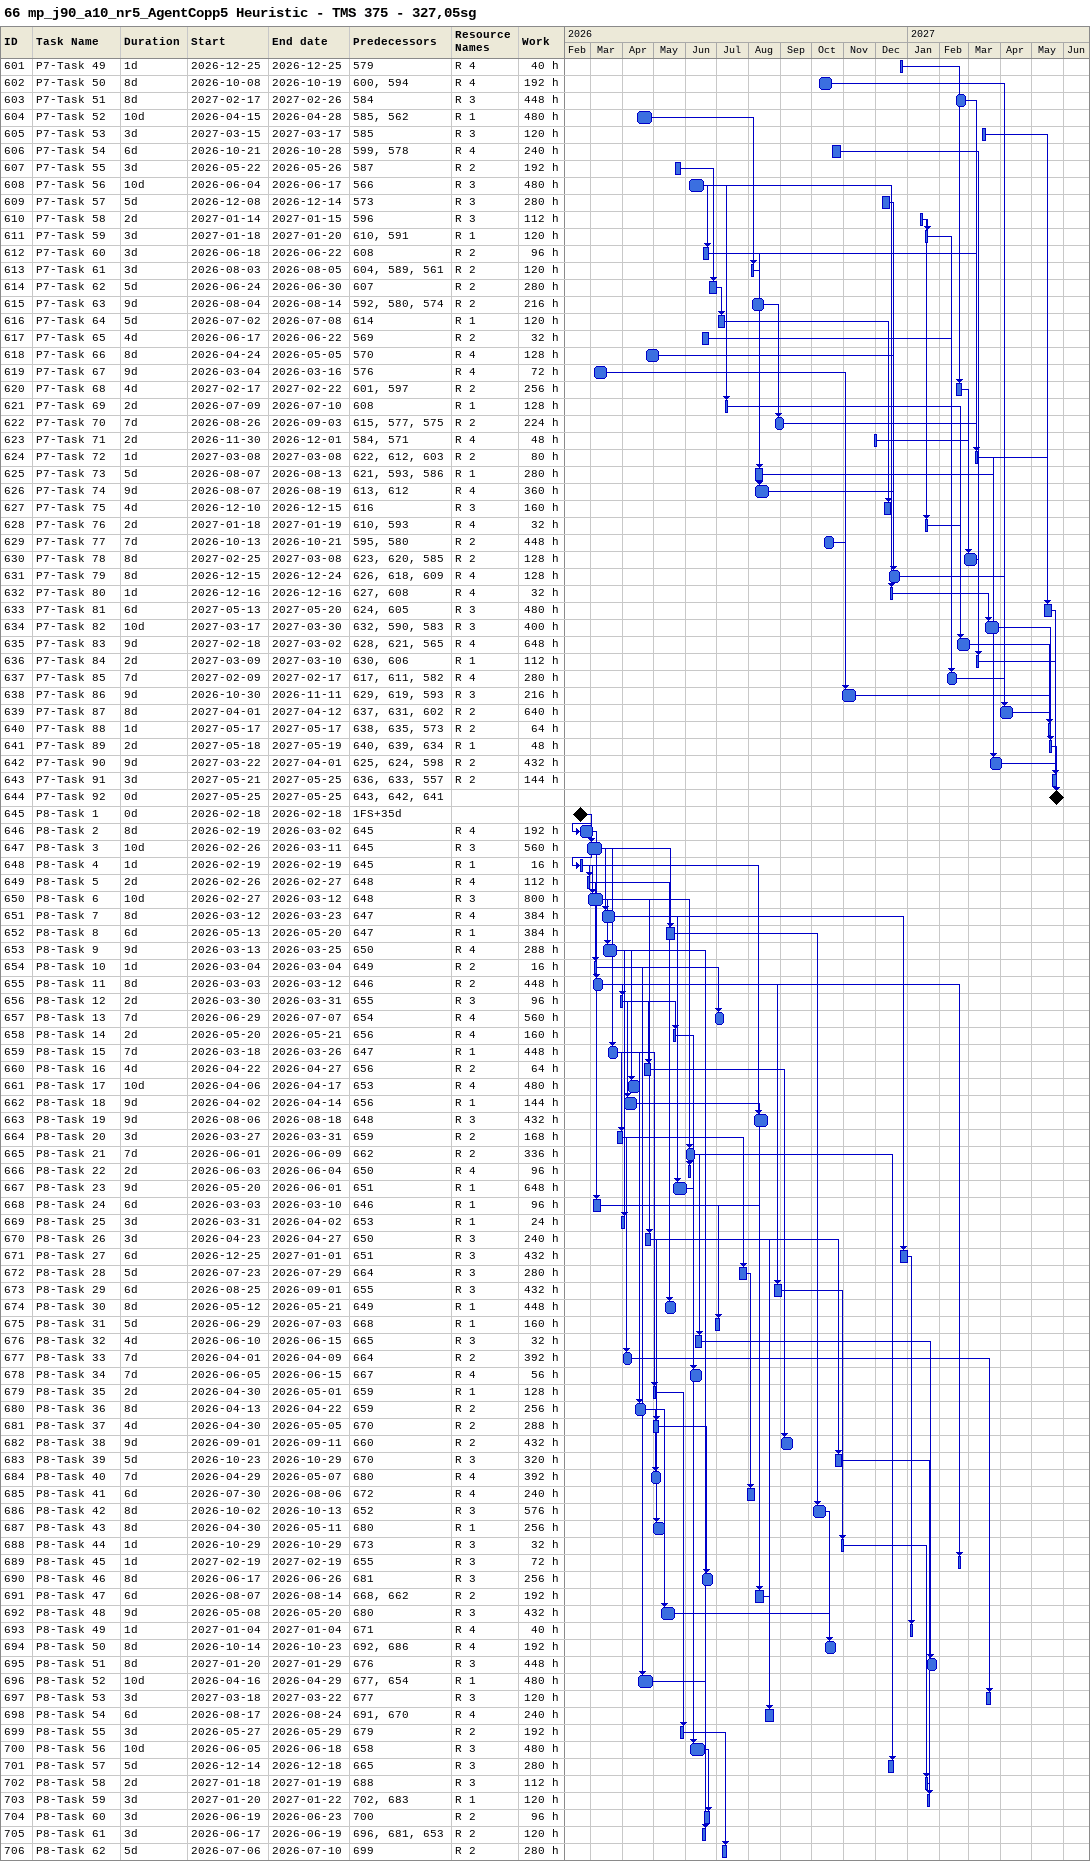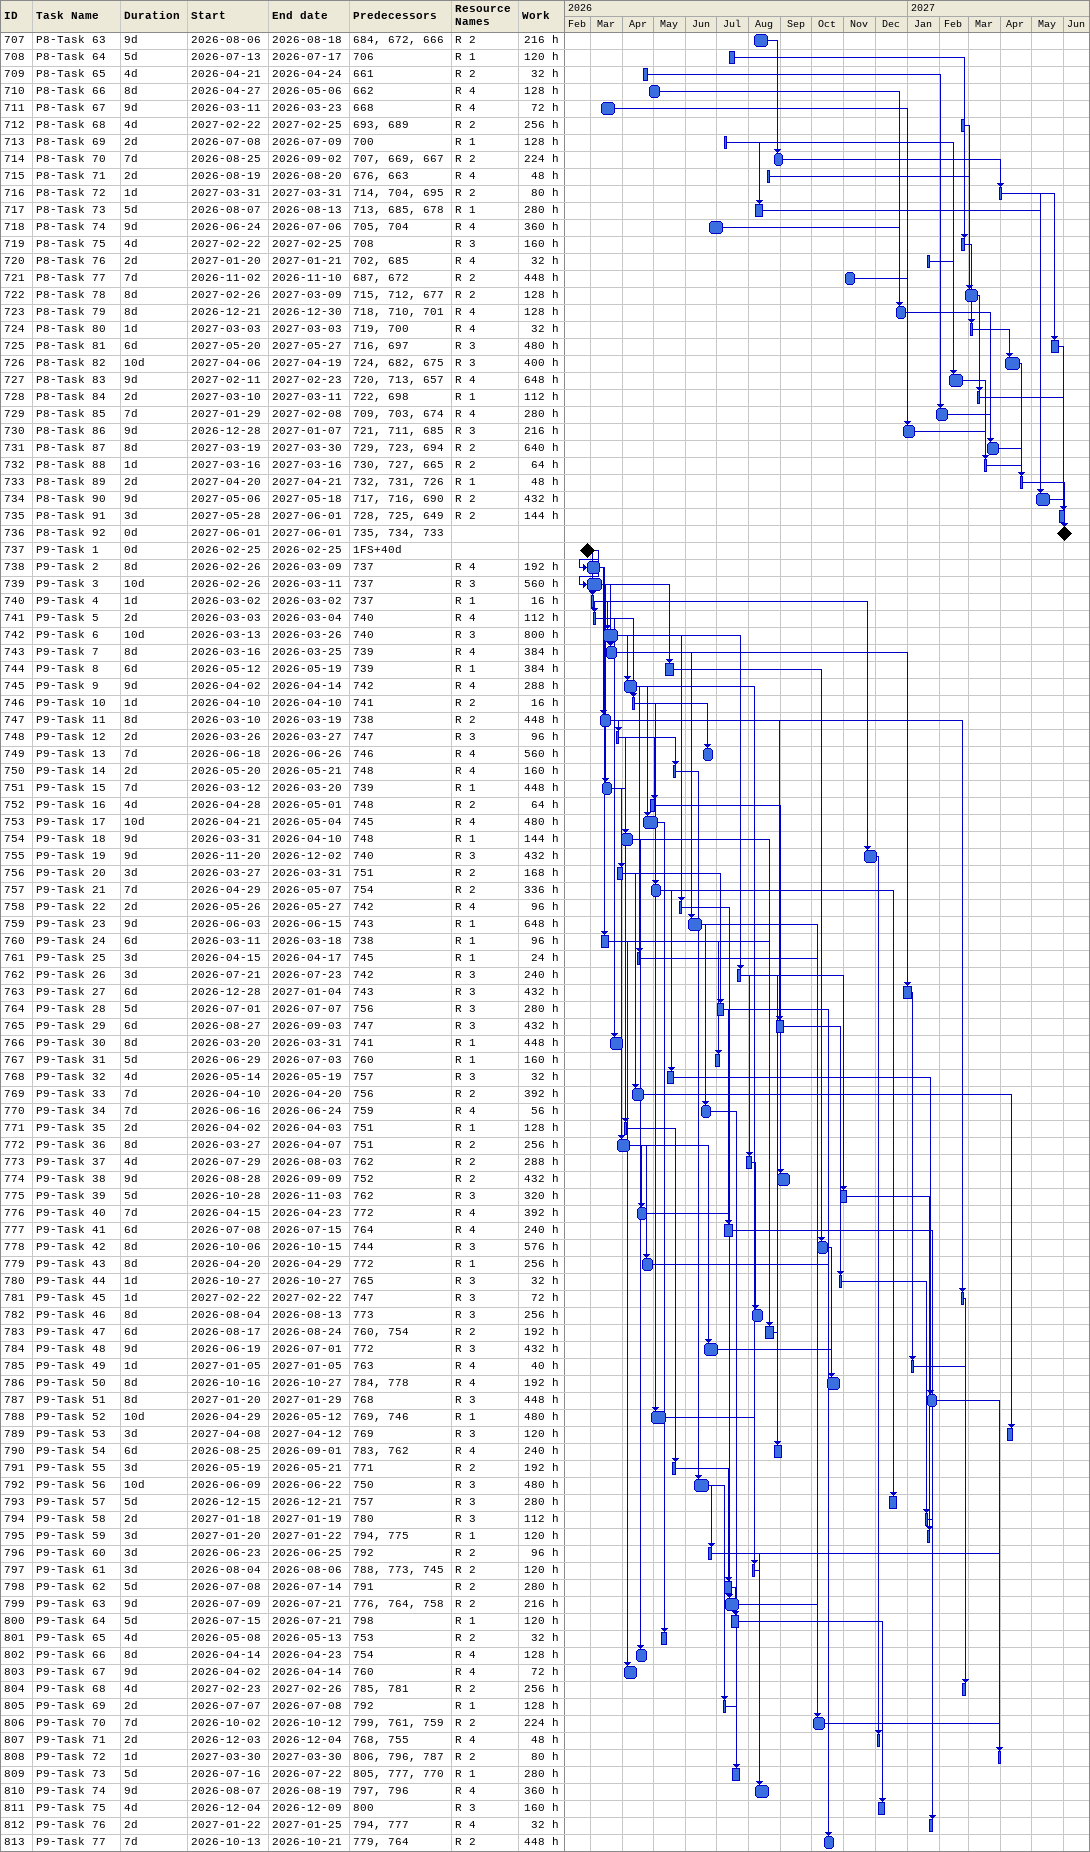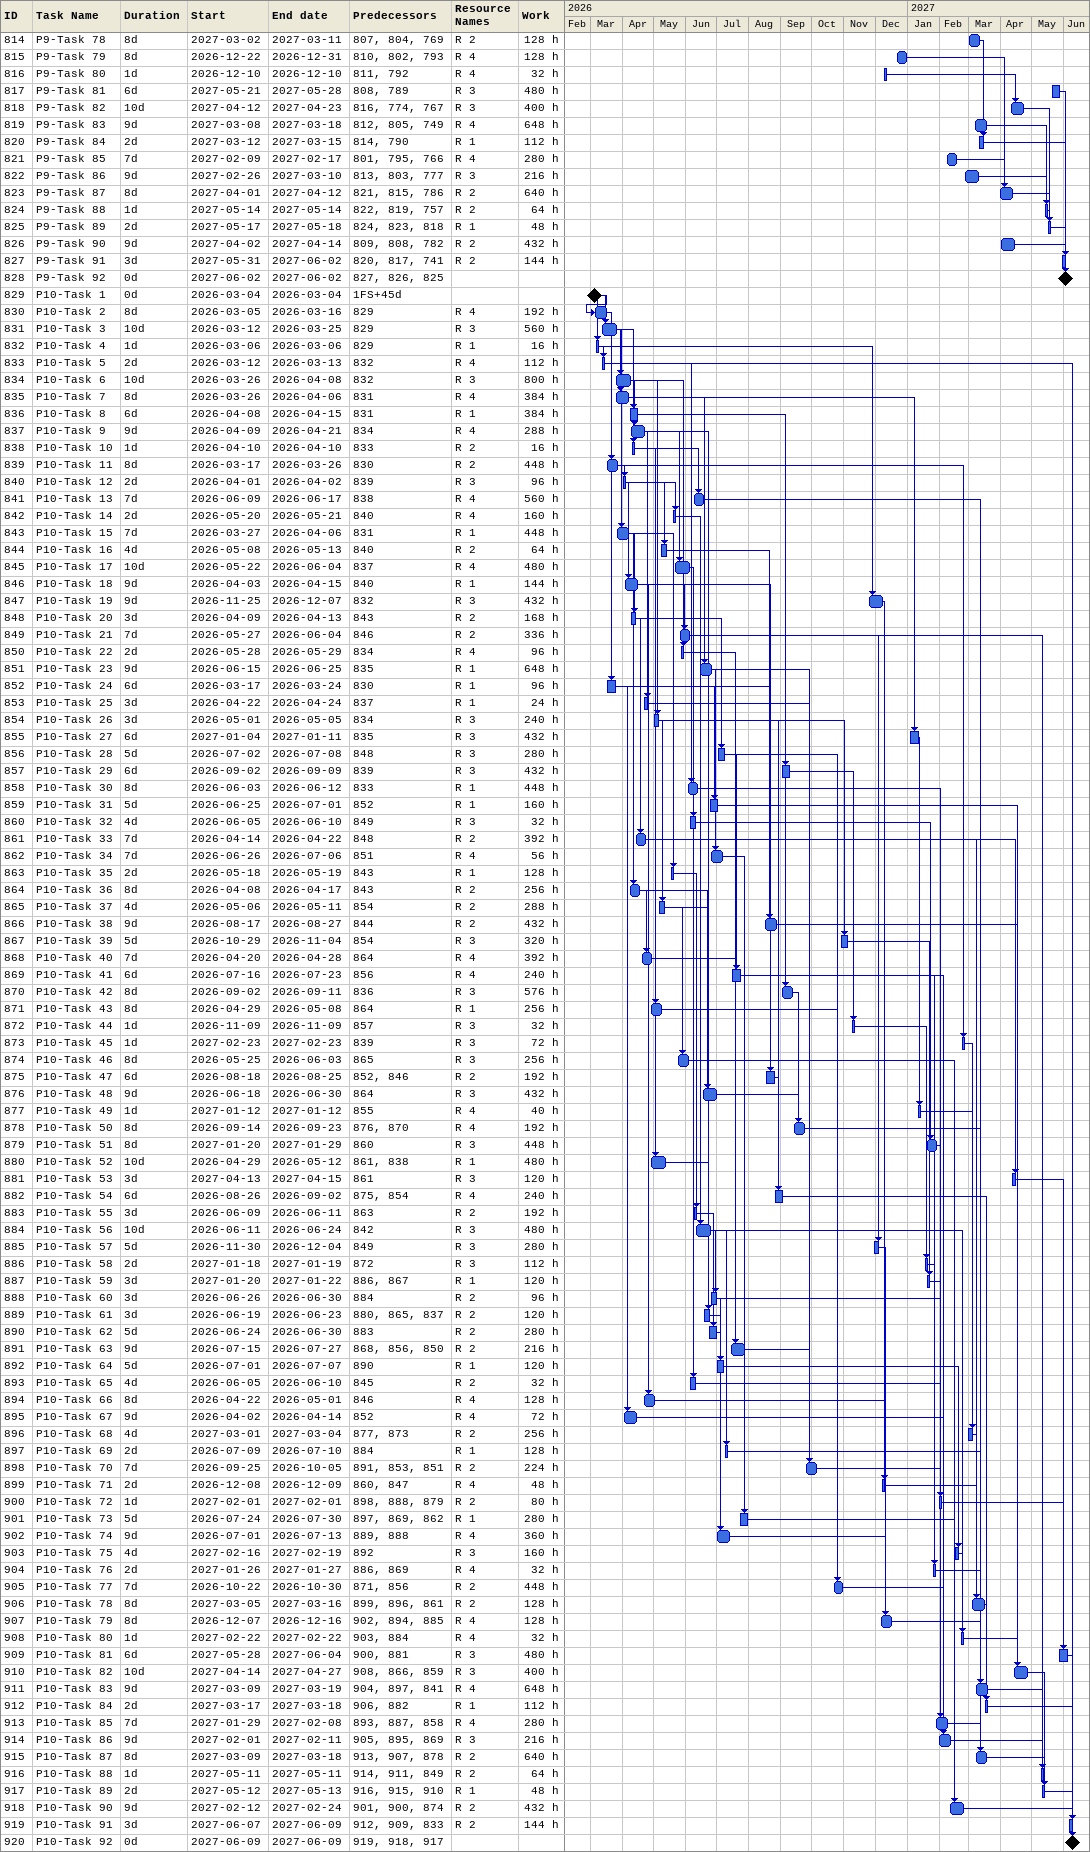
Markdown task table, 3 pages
66 mp_j90_a10_nr5_AgentCopp5 Heuristic - TMS 375 - 327,05sg

| ID | Task | Duration | Start | Finish | Predecessors | Resources | Work (h) |
|---|---|---|---|---|---|---|---|
| 601 | P7-Task 49 | 1d | 2026-12-25 | 2026-12-25 | 579 | R 4 | 40 |
| 602 | P7-Task 50 | 8d | 2026-10-08 | 2026-10-19 | 600, 594 | R 4 | 192 |
| 603 | P7-Task 51 | 8d | 2027-02-17 | 2027-02-26 | 584 | R 3 | 448 |
| 604 | P7-Task 52 | 10d | 2026-04-15 | 2026-04-28 | 585, 562 | R 1 | 480 |
| 605 | P7-Task 53 | 3d | 2027-03-15 | 2027-03-17 | 585 | R 3 | 120 |
| 606 | P7-Task 54 | 6d | 2026-10-21 | 2026-10-28 | 599, 578 | R 4 | 240 |
| 607 | P7-Task 55 | 3d | 2026-05-22 | 2026-05-26 | 587 | R 2 | 192 |
| 608 | P7-Task 56 | 10d | 2026-06-04 | 2026-06-17 | 566 | R 3 | 480 |
| 609 | P7-Task 57 | 5d | 2026-12-08 | 2026-12-14 | 573 | R 3 | 280 |
| 610 | P7-Task 58 | 2d | 2027-01-14 | 2027-01-15 | 596 | R 3 | 112 |
| 611 | P7-Task 59 | 3d | 2027-01-18 | 2027-01-20 | 610, 591 | R 1 | 120 |
| 612 | P7-Task 60 | 3d | 2026-06-18 | 2026-06-22 | 608 | R 2 | 96 |
| 613 | P7-Task 61 | 3d | 2026-08-03 | 2026-08-05 | 604, 589, 561 | R 2 | 120 |
| 614 | P7-Task 62 | 5d | 2026-06-24 | 2026-06-30 | 607 | R 2 | 280 |
| 615 | P7-Task 63 | 9d | 2026-08-04 | 2026-08-14 | 592, 580, 574 | R 2 | 216 |
| 616 | P7-Task 64 | 5d | 2026-07-02 | 2026-07-08 | 614 | R 1 | 120 |
| 617 | P7-Task 65 | 4d | 2026-06-17 | 2026-06-22 | 569 | R 2 | 32 |
| 618 | P7-Task 66 | 8d | 2026-04-24 | 2026-05-05 | 570 | R 4 | 128 |
| 619 | P7-Task 67 | 9d | 2026-03-04 | 2026-03-16 | 576 | R 4 | 72 |
| 620 | P7-Task 68 | 4d | 2027-02-17 | 2027-02-22 | 601, 597 | R 2 | 256 |
| 621 | P7-Task 69 | 2d | 2026-07-09 | 2026-07-10 | 608 | R 1 | 128 |
| 622 | P7-Task 70 | 7d | 2026-08-26 | 2026-09-03 | 615, 577, 575 | R 2 | 224 |
| 623 | P7-Task 71 | 2d | 2026-11-30 | 2026-12-01 | 584, 571 | R 4 | 48 |
| 624 | P7-Task 72 | 1d | 2027-03-08 | 2027-03-08 | 622, 612, 603 | R 2 | 80 |
| 625 | P7-Task 73 | 5d | 2026-08-07 | 2026-08-13 | 621, 593, 586 | R 1 | 280 |
| 626 | P7-Task 74 | 9d | 2026-08-07 | 2026-08-19 | 613, 612 | R 4 | 360 |
| 627 | P7-Task 75 | 4d | 2026-12-10 | 2026-12-15 | 616 | R 3 | 160 |
| 628 | P7-Task 76 | 2d | 2027-01-18 | 2027-01-19 | 610, 593 | R 4 | 32 |
| 629 | P7-Task 77 | 7d | 2026-10-13 | 2026-10-21 | 595, 580 | R 2 | 448 |
| 630 | P7-Task 78 | 8d | 2027-02-25 | 2027-03-08 | 623, 620, 585 | R 2 | 128 |
| 631 | P7-Task 79 | 8d | 2026-12-15 | 2026-12-24 | 626, 618, 609 | R 4 | 128 |
| 632 | P7-Task 80 | 1d | 2026-12-16 | 2026-12-16 | 627, 608 | R 4 | 32 |
| 633 | P7-Task 81 | 6d | 2027-05-13 | 2027-05-20 | 624, 605 | R 3 | 480 |
| 634 | P7-Task 82 | 10d | 2027-03-17 | 2027-03-30 | 632, 590, 583 | R 3 | 400 |
| 635 | P7-Task 83 | 9d | 2027-02-18 | 2027-03-02 | 628, 621, 565 | R 4 | 648 |
| 636 | P7-Task 84 | 2d | 2027-03-09 | 2027-03-10 | 630, 606 | R 1 | 112 |
| 637 | P7-Task 85 | 7d | 2027-02-09 | 2027-02-17 | 617, 611, 582 | R 4 | 280 |
| 638 | P7-Task 86 | 9d | 2026-10-30 | 2026-11-11 | 629, 619, 593 | R 3 | 216 |
| 639 | P7-Task 87 | 8d | 2027-04-01 | 2027-04-12 | 637, 631, 602 | R 2 | 640 |
| 640 | P7-Task 88 | 1d | 2027-05-17 | 2027-05-17 | 638, 635, 573 | R 2 | 64 |
| 641 | P7-Task 89 | 2d | 2027-05-18 | 2027-05-19 | 640, 639, 634 | R 1 | 48 |
| 642 | P7-Task 90 | 9d | 2027-03-22 | 2027-04-01 | 625, 624, 598 | R 2 | 432 |
| 643 | P7-Task 91 | 3d | 2027-05-21 | 2027-05-25 | 636, 633, 557 | R 2 | 144 |
| 644 | P7-Task 92 | 0d | 2027-05-25 | 2027-05-25 | 643, 642, 641 |  |  |
| 645 | P8-Task 1 | 0d | 2026-02-18 | 2026-02-18 | 1FS+35d |  |  |
| 646 | P8-Task 2 | 8d | 2026-02-19 | 2026-03-02 | 645 | R 4 | 192 |
| 647 | P8-Task 3 | 10d | 2026-02-26 | 2026-03-11 | 645 | R 3 | 560 |
| 648 | P8-Task 4 | 1d | 2026-02-19 | 2026-02-19 | 645 | R 1 | 16 |
| 649 | P8-Task 5 | 2d | 2026-02-26 | 2026-02-27 | 648 | R 4 | 112 |
| 650 | P8-Task 6 | 10d | 2026-02-27 | 2026-03-12 | 648 | R 3 | 800 |
| 651 | P8-Task 7 | 8d | 2026-03-12 | 2026-03-23 | 647 | R 4 | 384 |
| 652 | P8-Task 8 | 6d | 2026-05-13 | 2026-05-20 | 647 | R 1 | 384 |
| 653 | P8-Task 9 | 9d | 2026-03-13 | 2026-03-25 | 650 | R 4 | 288 |
| 654 | P8-Task 10 | 1d | 2026-03-04 | 2026-03-04 | 649 | R 2 | 16 |
| 655 | P8-Task 11 | 8d | 2026-03-03 | 2026-03-12 | 646 | R 2 | 448 |
| 656 | P8-Task 12 | 2d | 2026-03-30 | 2026-03-31 | 655 | R 3 | 96 |
| 657 | P8-Task 13 | 7d | 2026-06-29 | 2026-07-07 | 654 | R 4 | 560 |
| 658 | P8-Task 14 | 2d | 2026-05-20 | 2026-05-21 | 656 | R 4 | 160 |
| 659 | P8-Task 15 | 7d | 2026-03-18 | 2026-03-26 | 647 | R 1 | 448 |
| 660 | P8-Task 16 | 4d | 2026-04-22 | 2026-04-27 | 656 | R 2 | 64 |
| 661 | P8-Task 17 | 10d | 2026-04-06 | 2026-04-17 | 653 | R 4 | 480 |
| 662 | P8-Task 18 | 9d | 2026-04-02 | 2026-04-14 | 656 | R 1 | 144 |
| 663 | P8-Task 19 | 9d | 2026-08-06 | 2026-08-18 | 648 | R 3 | 432 |
| 664 | P8-Task 20 | 3d | 2026-03-27 | 2026-03-31 | 659 | R 2 | 168 |
| 665 | P8-Task 21 | 7d | 2026-06-01 | 2026-06-09 | 662 | R 2 | 336 |
| 666 | P8-Task 22 | 2d | 2026-06-03 | 2026-06-04 | 650 | R 4 | 96 |
| 667 | P8-Task 23 | 9d | 2026-05-20 | 2026-06-01 | 651 | R 1 | 648 |
| 668 | P8-Task 24 | 6d | 2026-03-03 | 2026-03-10 | 646 | R 1 | 96 |
| 669 | P8-Task 25 | 3d | 2026-03-31 | 2026-04-02 | 653 | R 1 | 24 |
| 670 | P8-Task 26 | 3d | 2026-04-23 | 2026-04-27 | 650 | R 3 | 240 |
| 671 | P8-Task 27 | 6d | 2026-12-25 | 2027-01-01 | 651 | R 3 | 432 |
| 672 | P8-Task 28 | 5d | 2026-07-23 | 2026-07-29 | 664 | R 3 | 280 |
| 673 | P8-Task 29 | 6d | 2026-08-25 | 2026-09-01 | 655 | R 3 | 432 |
| 674 | P8-Task 30 | 8d | 2026-05-12 | 2026-05-21 | 649 | R 1 | 448 |
| 675 | P8-Task 31 | 5d | 2026-06-29 | 2026-07-03 | 668 | R 1 | 160 |
| 676 | P8-Task 32 | 4d | 2026-06-10 | 2026-06-15 | 665 | R 3 | 32 |
| 677 | P8-Task 33 | 7d | 2026-04-01 | 2026-04-09 | 664 | R 2 | 392 |
| 678 | P8-Task 34 | 7d | 2026-06-05 | 2026-06-15 | 667 | R 4 | 56 |
| 679 | P8-Task 35 | 2d | 2026-04-30 | 2026-05-01 | 659 | R 1 | 128 |
| 680 | P8-Task 36 | 8d | 2026-04-13 | 2026-04-22 | 659 | R 2 | 256 |
| 681 | P8-Task 37 | 4d | 2026-04-30 | 2026-05-05 | 670 | R 2 | 288 |
| 682 | P8-Task 38 | 9d | 2026-09-01 | 2026-09-11 | 660 | R 2 | 432 |
| 683 | P8-Task 39 | 5d | 2026-10-23 | 2026-10-29 | 670 | R 3 | 320 |
| 684 | P8-Task 40 | 7d | 2026-04-29 | 2026-05-07 | 680 | R 4 | 392 |
| 685 | P8-Task 41 | 6d | 2026-07-30 | 2026-08-06 | 672 | R 4 | 240 |
| 686 | P8-Task 42 | 8d | 2026-10-02 | 2026-10-13 | 652 | R 3 | 576 |
| 687 | P8-Task 43 | 8d | 2026-04-30 | 2026-05-11 | 680 | R 1 | 256 |
| 688 | P8-Task 44 | 1d | 2026-10-29 | 2026-10-29 | 673 | R 3 | 32 |
| 689 | P8-Task 45 | 1d | 2027-02-19 | 2027-02-19 | 655 | R 3 | 72 |
| 690 | P8-Task 46 | 8d | 2026-06-17 | 2026-06-26 | 681 | R 3 | 256 |
| 691 | P8-Task 47 | 6d | 2026-08-07 | 2026-08-14 | 668, 662 | R 2 | 192 |
| 692 | P8-Task 48 | 9d | 2026-05-08 | 2026-05-20 | 680 | R 3 | 432 |
| 693 | P8-Task 49 | 1d | 2027-01-04 | 2027-01-04 | 671 | R 4 | 40 |
| 694 | P8-Task 50 | 8d | 2026-10-14 | 2026-10-23 | 692, 686 | R 4 | 192 |
| 695 | P8-Task 51 | 8d | 2027-01-20 | 2027-01-29 | 676 | R 3 | 448 |
| 696 | P8-Task 52 | 10d | 2026-04-16 | 2026-04-29 | 677, 654 | R 1 | 480 |
| 697 | P8-Task 53 | 3d | 2027-03-18 | 2027-03-22 | 677 | R 3 | 120 |
| 698 | P8-Task 54 | 6d | 2026-08-17 | 2026-08-24 | 691, 670 | R 4 | 240 |
| 699 | P8-Task 55 | 3d | 2026-05-27 | 2026-05-29 | 679 | R 2 | 192 |
| 700 | P8-Task 56 | 10d | 2026-06-05 | 2026-06-18 | 658 | R 3 | 480 |
| 701 | P8-Task 57 | 5d | 2026-12-14 | 2026-12-18 | 665 | R 3 | 280 |
| 702 | P8-Task 58 | 2d | 2027-01-18 | 2027-01-19 | 688 | R 3 | 112 |
| 703 | P8-Task 59 | 3d | 2027-01-20 | 2027-01-22 | 702, 683 | R 1 | 120 |
| 704 | P8-Task 60 | 3d | 2026-06-19 | 2026-06-23 | 700 | R 2 | 96 |
| 705 | P8-Task 61 | 3d | 2026-06-17 | 2026-06-19 | 696, 681, 653 | R 2 | 120 |
| 706 | P8-Task 62 | 5d | 2026-07-06 | 2026-07-10 | 699 | R 2 | 280 |
| 707 | P8-Task 63 | 9d | 2026-08-06 | 2026-08-18 | 684, 672, 666 | R 2 | 216 |
| 708 | P8-Task 64 | 5d | 2026-07-13 | 2026-07-17 | 706 | R 1 | 120 |
| 709 | P8-Task 65 | 4d | 2026-04-21 | 2026-04-24 | 661 | R 2 | 32 |
| 710 | P8-Task 66 | 8d | 2026-04-27 | 2026-05-06 | 662 | R 4 | 128 |
| 711 | P8-Task 67 | 9d | 2026-03-11 | 2026-03-23 | 668 | R 4 | 72 |
| 712 | P8-Task 68 | 4d | 2027-02-22 | 2027-02-25 | 693, 689 | R 2 | 256 |
| 713 | P8-Task 69 | 2d | 2026-07-08 | 2026-07-09 | 700 | R 1 | 128 |
| 714 | P8-Task 70 | 7d | 2026-08-25 | 2026-09-02 | 707, 669, 667 | R 2 | 224 |
| 715 | P8-Task 71 | 2d | 2026-08-19 | 2026-08-20 | 676, 663 | R 4 | 48 |
| 716 | P8-Task 72 | 1d | 2027-03-31 | 2027-03-31 | 714, 704, 695 | R 2 | 80 |
| 717 | P8-Task 73 | 5d | 2026-08-07 | 2026-08-13 | 713, 685, 678 | R 1 | 280 |
| 718 | P8-Task 74 | 9d | 2026-06-24 | 2026-07-06 | 705, 704 | R 4 | 360 |
| 719 | P8-Task 75 | 4d | 2027-02-22 | 2027-02-25 | 708 | R 3 | 160 |
| 720 | P8-Task 76 | 2d | 2027-01-20 | 2027-01-21 | 702, 685 | R 4 | 32 |
| 721 | P8-Task 77 | 7d | 2026-11-02 | 2026-11-10 | 687, 672 | R 2 | 448 |
| 722 | P8-Task 78 | 8d | 2027-02-26 | 2027-03-09 | 715, 712, 677 | R 2 | 128 |
| 723 | P8-Task 79 | 8d | 2026-12-21 | 2026-12-30 | 718, 710, 701 | R 4 | 128 |
| 724 | P8-Task 80 | 1d | 2027-03-03 | 2027-03-03 | 719, 700 | R 4 | 32 |
| 725 | P8-Task 81 | 6d | 2027-05-20 | 2027-05-27 | 716, 697 | R 3 | 480 |
| 726 | P8-Task 82 | 10d | 2027-04-06 | 2027-04-19 | 724, 682, 675 | R 3 | 400 |
| 727 | P8-Task 83 | 9d | 2027-02-11 | 2027-02-23 | 720, 713, 657 | R 4 | 648 |
| 728 | P8-Task 84 | 2d | 2027-03-10 | 2027-03-11 | 722, 698 | R 1 | 112 |
| 729 | P8-Task 85 | 7d | 2027-01-29 | 2027-02-08 | 709, 703, 674 | R 4 | 280 |
| 730 | P8-Task 86 | 9d | 2026-12-28 | 2027-01-07 | 721, 711, 685 | R 3 | 216 |
| 731 | P8-Task 87 | 8d | 2027-03-19 | 2027-03-30 | 729, 723, 694 | R 2 | 640 |
| 732 | P8-Task 88 | 1d | 2027-03-16 | 2027-03-16 | 730, 727, 665 | R 2 | 64 |
| 733 | P8-Task 89 | 2d | 2027-04-20 | 2027-04-21 | 732, 731, 726 | R 1 | 48 |
| 734 | P8-Task 90 | 9d | 2027-05-06 | 2027-05-18 | 717, 716, 690 | R 2 | 432 |
| 735 | P8-Task 91 | 3d | 2027-05-28 | 2027-06-01 | 728, 725, 649 | R 2 | 144 |
| 736 | P8-Task 92 | 0d | 2027-06-01 | 2027-06-01 | 735, 734, 733 |  |  |
| 737 | P9-Task 1 | 0d | 2026-02-25 | 2026-02-25 | 1FS+40d |  |  |
| 738 | P9-Task 2 | 8d | 2026-02-26 | 2026-03-09 | 737 | R 4 | 192 |
| 739 | P9-Task 3 | 10d | 2026-02-26 | 2026-03-11 | 737 | R 3 | 560 |
| 740 | P9-Task 4 | 1d | 2026-03-02 | 2026-03-02 | 737 | R 1 | 16 |
| 741 | P9-Task 5 | 2d | 2026-03-03 | 2026-03-04 | 740 | R 4 | 112 |
| 742 | P9-Task 6 | 10d | 2026-03-13 | 2026-03-26 | 740 | R 3 | 800 |
| 743 | P9-Task 7 | 8d | 2026-03-16 | 2026-03-25 | 739 | R 4 | 384 |
| 744 | P9-Task 8 | 6d | 2026-05-12 | 2026-05-19 | 739 | R 1 | 384 |
| 745 | P9-Task 9 | 9d | 2026-04-02 | 2026-04-14 | 742 | R 4 | 288 |
| 746 | P9-Task 10 | 1d | 2026-04-10 | 2026-04-10 | 741 | R 2 | 16 |
| 747 | P9-Task 11 | 8d | 2026-03-10 | 2026-03-19 | 738 | R 2 | 448 |
| 748 | P9-Task 12 | 2d | 2026-03-26 | 2026-03-27 | 747 | R 3 | 96 |
| 749 | P9-Task 13 | 7d | 2026-06-18 | 2026-06-26 | 746 | R 4 | 560 |
| 750 | P9-Task 14 | 2d | 2026-05-20 | 2026-05-21 | 748 | R 4 | 160 |
| 751 | P9-Task 15 | 7d | 2026-03-12 | 2026-03-20 | 739 | R 1 | 448 |
| 752 | P9-Task 16 | 4d | 2026-04-28 | 2026-05-01 | 748 | R 2 | 64 |
| 753 | P9-Task 17 | 10d | 2026-04-21 | 2026-05-04 | 745 | R 4 | 480 |
| 754 | P9-Task 18 | 9d | 2026-03-31 | 2026-04-10 | 748 | R 1 | 144 |
| 755 | P9-Task 19 | 9d | 2026-11-20 | 2026-12-02 | 740 | R 3 | 432 |
| 756 | P9-Task 20 | 3d | 2026-03-27 | 2026-03-31 | 751 | R 2 | 168 |
| 757 | P9-Task 21 | 7d | 2026-04-29 | 2026-05-07 | 754 | R 2 | 336 |
| 758 | P9-Task 22 | 2d | 2026-05-26 | 2026-05-27 | 742 | R 4 | 96 |
| 759 | P9-Task 23 | 9d | 2026-06-03 | 2026-06-15 | 743 | R 1 | 648 |
| 760 | P9-Task 24 | 6d | 2026-03-11 | 2026-03-18 | 738 | R 1 | 96 |
| 761 | P9-Task 25 | 3d | 2026-04-15 | 2026-04-17 | 745 | R 1 | 24 |
| 762 | P9-Task 26 | 3d | 2026-07-21 | 2026-07-23 | 742 | R 3 | 240 |
| 763 | P9-Task 27 | 6d | 2026-12-28 | 2027-01-04 | 743 | R 3 | 432 |
| 764 | P9-Task 28 | 5d | 2026-07-01 | 2026-07-07 | 756 | R 3 | 280 |
| 765 | P9-Task 29 | 6d | 2026-08-27 | 2026-09-03 | 747 | R 3 | 432 |
| 766 | P9-Task 30 | 8d | 2026-03-20 | 2026-03-31 | 741 | R 1 | 448 |
| 767 | P9-Task 31 | 5d | 2026-06-29 | 2026-07-03 | 760 | R 1 | 160 |
| 768 | P9-Task 32 | 4d | 2026-05-14 | 2026-05-19 | 757 | R 3 | 32 |
| 769 | P9-Task 33 | 7d | 2026-04-10 | 2026-04-20 | 756 | R 2 | 392 |
| 770 | P9-Task 34 | 7d | 2026-06-16 | 2026-06-24 | 759 | R 4 | 56 |
| 771 | P9-Task 35 | 2d | 2026-04-02 | 2026-04-03 | 751 | R 1 | 128 |
| 772 | P9-Task 36 | 8d | 2026-03-27 | 2026-04-07 | 751 | R 2 | 256 |
| 773 | P9-Task 37 | 4d | 2026-07-29 | 2026-08-03 | 762 | R 2 | 288 |
| 774 | P9-Task 38 | 9d | 2026-08-28 | 2026-09-09 | 752 | R 2 | 432 |
| 775 | P9-Task 39 | 5d | 2026-10-28 | 2026-11-03 | 762 | R 3 | 320 |
| 776 | P9-Task 40 | 7d | 2026-04-15 | 2026-04-23 | 772 | R 4 | 392 |
| 777 | P9-Task 41 | 6d | 2026-07-08 | 2026-07-15 | 764 | R 4 | 240 |
| 778 | P9-Task 42 | 8d | 2026-10-06 | 2026-10-15 | 744 | R 3 | 576 |
| 779 | P9-Task 43 | 8d | 2026-04-20 | 2026-04-29 | 772 | R 1 | 256 |
| 780 | P9-Task 44 | 1d | 2026-10-27 | 2026-10-27 | 765 | R 3 | 32 |
| 781 | P9-Task 45 | 1d | 2027-02-22 | 2027-02-22 | 747 | R 3 | 72 |
| 782 | P9-Task 46 | 8d | 2026-08-04 | 2026-08-13 | 773 | R 3 | 256 |
| 783 | P9-Task 47 | 6d | 2026-08-17 | 2026-08-24 | 760, 754 | R 2 | 192 |
| 784 | P9-Task 48 | 9d | 2026-06-19 | 2026-07-01 | 772 | R 3 | 432 |
| 785 | P9-Task 49 | 1d | 2027-01-05 | 2027-01-05 | 763 | R 4 | 40 |
| 786 | P9-Task 50 | 8d | 2026-10-16 | 2026-10-27 | 784, 778 | R 4 | 192 |
| 787 | P9-Task 51 | 8d | 2027-01-20 | 2027-01-29 | 768 | R 3 | 448 |
| 788 | P9-Task 52 | 10d | 2026-04-29 | 2026-05-12 | 769, 746 | R 1 | 480 |
| 789 | P9-Task 53 | 3d | 2027-04-08 | 2027-04-12 | 769 | R 3 | 120 |
| 790 | P9-Task 54 | 6d | 2026-08-25 | 2026-09-01 | 783, 762 | R 4 | 240 |
| 791 | P9-Task 55 | 3d | 2026-05-19 | 2026-05-21 | 771 | R 2 | 192 |
| 792 | P9-Task 56 | 10d | 2026-06-09 | 2026-06-22 | 750 | R 3 | 480 |
| 793 | P9-Task 57 | 5d | 2026-12-15 | 2026-12-21 | 757 | R 3 | 280 |
| 794 | P9-Task 58 | 2d | 2027-01-18 | 2027-01-19 | 780 | R 3 | 112 |
| 795 | P9-Task 59 | 3d | 2027-01-20 | 2027-01-22 | 794, 775 | R 1 | 120 |
| 796 | P9-Task 60 | 3d | 2026-06-23 | 2026-06-25 | 792 | R 2 | 96 |
| 797 | P9-Task 61 | 3d | 2026-08-04 | 2026-08-06 | 788, 773, 745 | R 2 | 120 |
| 798 | P9-Task 62 | 5d | 2026-07-08 | 2026-07-14 | 791 | R 2 | 280 |
| 799 | P9-Task 63 | 9d | 2026-07-09 | 2026-07-21 | 776, 764, 758 | R 2 | 216 |
| 800 | P9-Task 64 | 5d | 2026-07-15 | 2026-07-21 | 798 | R 1 | 120 |
| 801 | P9-Task 65 | 4d | 2026-05-08 | 2026-05-13 | 753 | R 2 | 32 |
| 802 | P9-Task 66 | 8d | 2026-04-14 | 2026-04-23 | 754 | R 4 | 128 |
| 803 | P9-Task 67 | 9d | 2026-04-02 | 2026-04-14 | 760 | R 4 | 72 |
| 804 | P9-Task 68 | 4d | 2027-02-23 | 2027-02-26 | 785, 781 | R 2 | 256 |
| 805 | P9-Task 69 | 2d | 2026-07-07 | 2026-07-08 | 792 | R 1 | 128 |
| 806 | P9-Task 70 | 7d | 2026-10-02 | 2026-10-12 | 799, 761, 759 | R 2 | 224 |
| 807 | P9-Task 71 | 2d | 2026-12-03 | 2026-12-04 | 768, 755 | R 4 | 48 |
| 808 | P9-Task 72 | 1d | 2027-03-30 | 2027-03-30 | 806, 796, 787 | R 2 | 80 |
| 809 | P9-Task 73 | 5d | 2026-07-16 | 2026-07-22 | 805, 777, 770 | R 1 | 280 |
| 810 | P9-Task 74 | 9d | 2026-08-07 | 2026-08-19 | 797, 796 | R 4 | 360 |
| 811 | P9-Task 75 | 4d | 2026-12-04 | 2026-12-09 | 800 | R 3 | 160 |
| 812 | P9-Task 76 | 2d | 2027-01-22 | 2027-01-25 | 794, 777 | R 4 | 32 |
| 813 | P9-Task 77 | 7d | 2026-10-13 | 2026-10-21 | 779, 764 | R 2 | 448 |
| 814 | P9-Task 78 | 8d | 2027-03-02 | 2027-03-11 | 807, 804, 769 | R 2 | 128 |
| 815 | P9-Task 79 | 8d | 2026-12-22 | 2026-12-31 | 810, 802, 793 | R 4 | 128 |
| 816 | P9-Task 80 | 1d | 2026-12-10 | 2026-12-10 | 811, 792 | R 4 | 32 |
| 817 | P9-Task 81 | 6d | 2027-05-21 | 2027-05-28 | 808, 789 | R 3 | 480 |
| 818 | P9-Task 82 | 10d | 2027-04-12 | 2027-04-23 | 816, 774, 767 | R 3 | 400 |
| 819 | P9-Task 83 | 9d | 2027-03-08 | 2027-03-18 | 812, 805, 749 | R 4 | 648 |
| 820 | P9-Task 84 | 2d | 2027-03-12 | 2027-03-15 | 814, 790 | R 1 | 112 |
| 821 | P9-Task 85 | 7d | 2027-02-09 | 2027-02-17 | 801, 795, 766 | R 4 | 280 |
| 822 | P9-Task 86 | 9d | 2027-02-26 | 2027-03-10 | 813, 803, 777 | R 3 | 216 |
| 823 | P9-Task 87 | 8d | 2027-04-01 | 2027-04-12 | 821, 815, 786 | R 2 | 640 |
| 824 | P9-Task 88 | 1d | 2027-05-14 | 2027-05-14 | 822, 819, 757 | R 2 | 64 |
| 825 | P9-Task 89 | 2d | 2027-05-17 | 2027-05-18 | 824, 823, 818 | R 1 | 48 |
| 826 | P9-Task 90 | 9d | 2027-04-02 | 2027-04-14 | 809, 808, 782 | R 2 | 432 |
| 827 | P9-Task 91 | 3d | 2027-05-31 | 2027-06-02 | 820, 817, 741 | R 2 | 144 |
| 828 | P9-Task 92 | 0d | 2027-06-02 | 2027-06-02 | 827, 826, 825 |  |  |
| 829 | P10-Task 1 | 0d | 2026-03-04 | 2026-03-04 | 1FS+45d |  |  |
| 830 | P10-Task 2 | 8d | 2026-03-05 | 2026-03-16 | 829 | R 4 | 192 |
| 831 | P10-Task 3 | 10d | 2026-03-12 | 2026-03-25 | 829 | R 3 | 560 |
| 832 | P10-Task 4 | 1d | 2026-03-06 | 2026-03-06 | 829 | R 1 | 16 |
| 833 | P10-Task 5 | 2d | 2026-03-12 | 2026-03-13 | 832 | R 4 | 112 |
| 834 | P10-Task 6 | 10d | 2026-03-26 | 2026-04-08 | 832 | R 3 | 800 |
| 835 | P10-Task 7 | 8d | 2026-03-26 | 2026-04-06 | 831 | R 4 | 384 |
| 836 | P10-Task 8 | 6d | 2026-04-08 | 2026-04-15 | 831 | R 1 | 384 |
| 837 | P10-Task 9 | 9d | 2026-04-09 | 2026-04-21 | 834 | R 4 | 288 |
| 838 | P10-Task 10 | 1d | 2026-04-10 | 2026-04-10 | 833 | R 2 | 16 |
| 839 | P10-Task 11 | 8d | 2026-03-17 | 2026-03-26 | 830 | R 2 | 448 |
| 840 | P10-Task 12 | 2d | 2026-04-01 | 2026-04-02 | 839 | R 3 | 96 |
| 841 | P10-Task 13 | 7d | 2026-06-09 | 2026-06-17 | 838 | R 4 | 560 |
| 842 | P10-Task 14 | 2d | 2026-05-20 | 2026-05-21 | 840 | R 4 | 160 |
| 843 | P10-Task 15 | 7d | 2026-03-27 | 2026-04-06 | 831 | R 1 | 448 |
| 844 | P10-Task 16 | 4d | 2026-05-08 | 2026-05-13 | 840 | R 2 | 64 |
| 845 | P10-Task 17 | 10d | 2026-05-22 | 2026-06-04 | 837 | R 4 | 480 |
| 846 | P10-Task 18 | 9d | 2026-04-03 | 2026-04-15 | 840 | R 1 | 144 |
| 847 | P10-Task 19 | 9d | 2026-11-25 | 2026-12-07 | 832 | R 3 | 432 |
| 848 | P10-Task 20 | 3d | 2026-04-09 | 2026-04-13 | 843 | R 2 | 168 |
| 849 | P10-Task 21 | 7d | 2026-05-27 | 2026-06-04 | 846 | R 2 | 336 |
| 850 | P10-Task 22 | 2d | 2026-05-28 | 2026-05-29 | 834 | R 4 | 96 |
| 851 | P10-Task 23 | 9d | 2026-06-15 | 2026-06-25 | 835 | R 1 | 648 |
| 852 | P10-Task 24 | 6d | 2026-03-17 | 2026-03-24 | 830 | R 1 | 96 |
| 853 | P10-Task 25 | 3d | 2026-04-22 | 2026-04-24 | 837 | R 1 | 24 |
| 854 | P10-Task 26 | 3d | 2026-05-01 | 2026-05-05 | 834 | R 3 | 240 |
| 855 | P10-Task 27 | 6d | 2027-01-04 | 2027-01-11 | 835 | R 3 | 432 |
| 856 | P10-Task 28 | 5d | 2026-07-02 | 2026-07-08 | 848 | R 3 | 280 |
| 857 | P10-Task 29 | 6d | 2026-09-02 | 2026-09-09 | 839 | R 3 | 432 |
| 858 | P10-Task 30 | 8d | 2026-06-03 | 2026-06-12 | 833 | R 1 | 448 |
| 859 | P10-Task 31 | 5d | 2026-06-25 | 2026-07-01 | 852 | R 1 | 160 |
| 860 | P10-Task 32 | 4d | 2026-06-05 | 2026-06-10 | 849 | R 3 | 32 |
| 861 | P10-Task 33 | 7d | 2026-04-14 | 2026-04-22 | 848 | R 2 | 392 |
| 862 | P10-Task 34 | 7d | 2026-06-26 | 2026-07-06 | 851 | R 4 | 56 |
| 863 | P10-Task 35 | 2d | 2026-05-18 | 2026-05-19 | 843 | R 1 | 128 |
| 864 | P10-Task 36 | 8d | 2026-04-08 | 2026-04-17 | 843 | R 2 | 256 |
| 865 | P10-Task 37 | 4d | 2026-05-06 | 2026-05-11 | 854 | R 2 | 288 |
| 866 | P10-Task 38 | 9d | 2026-08-17 | 2026-08-27 | 844 | R 2 | 432 |
| 867 | P10-Task 39 | 5d | 2026-10-29 | 2026-11-04 | 854 | R 3 | 320 |
| 868 | P10-Task 40 | 7d | 2026-04-20 | 2026-04-28 | 864 | R 4 | 392 |
| 869 | P10-Task 41 | 6d | 2026-07-16 | 2026-07-23 | 856 | R 4 | 240 |
| 870 | P10-Task 42 | 8d | 2026-09-02 | 2026-09-11 | 836 | R 3 | 576 |
| 871 | P10-Task 43 | 8d | 2026-04-29 | 2026-05-08 | 864 | R 1 | 256 |
| 872 | P10-Task 44 | 1d | 2026-11-09 | 2026-11-09 | 857 | R 3 | 32 |
| 873 | P10-Task 45 | 1d | 2027-02-23 | 2027-02-23 | 839 | R 3 | 72 |
| 874 | P10-Task 46 | 8d | 2026-05-25 | 2026-06-03 | 865 | R 3 | 256 |
| 875 | P10-Task 47 | 6d | 2026-08-18 | 2026-08-25 | 852, 846 | R 2 | 192 |
| 876 | P10-Task 48 | 9d | 2026-06-18 | 2026-06-30 | 864 | R 3 | 432 |
| 877 | P10-Task 49 | 1d | 2027-01-12 | 2027-01-12 | 855 | R 4 | 40 |
| 878 | P10-Task 50 | 8d | 2026-09-14 | 2026-09-23 | 876, 870 | R 4 | 192 |
| 879 | P10-Task 51 | 8d | 2027-01-20 | 2027-01-29 | 860 | R 3 | 448 |
| 880 | P10-Task 52 | 10d | 2026-04-29 | 2026-05-12 | 861, 838 | R 1 | 480 |
| 881 | P10-Task 53 | 3d | 2027-04-13 | 2027-04-15 | 861 | R 3 | 120 |
| 882 | P10-Task 54 | 6d | 2026-08-26 | 2026-09-02 | 875, 854 | R 4 | 240 |
| 883 | P10-Task 55 | 3d | 2026-06-09 | 2026-06-11 | 863 | R 2 | 192 |
| 884 | P10-Task 56 | 10d | 2026-06-11 | 2026-06-24 | 842 | R 3 | 480 |
| 885 | P10-Task 57 | 5d | 2026-11-30 | 2026-12-04 | 849 | R 3 | 280 |
| 886 | P10-Task 58 | 2d | 2027-01-18 | 2027-01-19 | 872 | R 3 | 112 |
| 887 | P10-Task 59 | 3d | 2027-01-20 | 2027-01-22 | 886, 867 | R 1 | 120 |
| 888 | P10-Task 60 | 3d | 2026-06-26 | 2026-06-30 | 884 | R 2 | 96 |
| 889 | P10-Task 61 | 3d | 2026-06-19 | 2026-06-23 | 880, 865, 837 | R 2 | 120 |
| 890 | P10-Task 62 | 5d | 2026-06-24 | 2026-06-30 | 883 | R 2 | 280 |
| 891 | P10-Task 63 | 9d | 2026-07-15 | 2026-07-27 | 868, 856, 850 | R 2 | 216 |
| 892 | P10-Task 64 | 5d | 2026-07-01 | 2026-07-07 | 890 | R 1 | 120 |
| 893 | P10-Task 65 | 4d | 2026-06-05 | 2026-06-10 | 845 | R 2 | 32 |
| 894 | P10-Task 66 | 8d | 2026-04-22 | 2026-05-01 | 846 | R 4 | 128 |
| 895 | P10-Task 67 | 9d | 2026-04-02 | 2026-04-14 | 852 | R 4 | 72 |
| 896 | P10-Task 68 | 4d | 2027-03-01 | 2027-03-04 | 877, 873 | R 2 | 256 |
| 897 | P10-Task 69 | 2d | 2026-07-09 | 2026-07-10 | 884 | R 1 | 128 |
| 898 | P10-Task 70 | 7d | 2026-09-25 | 2026-10-05 | 891, 853, 851 | R 2 | 224 |
| 899 | P10-Task 71 | 2d | 2026-12-08 | 2026-12-09 | 860, 847 | R 4 | 48 |
| 900 | P10-Task 72 | 1d | 2027-02-01 | 2027-02-01 | 898, 888, 879 | R 2 | 80 |
| 901 | P10-Task 73 | 5d | 2026-07-24 | 2026-07-30 | 897, 869, 862 | R 1 | 280 |
| 902 | P10-Task 74 | 9d | 2026-07-01 | 2026-07-13 | 889, 888 | R 4 | 360 |
| 903 | P10-Task 75 | 4d | 2027-02-16 | 2027-02-19 | 892 | R 3 | 160 |
| 904 | P10-Task 76 | 2d | 2027-01-26 | 2027-01-27 | 886, 869 | R 4 | 32 |
| 905 | P10-Task 77 | 7d | 2026-10-22 | 2026-10-30 | 871, 856 | R 2 | 448 |
| 906 | P10-Task 78 | 8d | 2027-03-05 | 2027-03-16 | 899, 896, 861 | R 2 | 128 |
| 907 | P10-Task 79 | 8d | 2026-12-07 | 2026-12-16 | 902, 894, 885 | R 4 | 128 |
| 908 | P10-Task 80 | 1d | 2027-02-22 | 2027-02-22 | 903, 884 | R 4 | 32 |
| 909 | P10-Task 81 | 6d | 2027-05-28 | 2027-06-04 | 900, 881 | R 3 | 480 |
| 910 | P10-Task 82 | 10d | 2027-04-14 | 2027-04-27 | 908, 866, 859 | R 3 | 400 |
| 911 | P10-Task 83 | 9d | 2027-03-09 | 2027-03-19 | 904, 897, 841 | R 4 | 648 |
| 912 | P10-Task 84 | 2d | 2027-03-17 | 2027-03-18 | 906, 882 | R 1 | 112 |
| 913 | P10-Task 85 | 7d | 2027-01-29 | 2027-02-08 | 893, 887, 858 | R 4 | 280 |
| 914 | P10-Task 86 | 9d | 2027-02-01 | 2027-02-11 | 905, 895, 869 | R 3 | 216 |
| 915 | P10-Task 87 | 8d | 2027-03-09 | 2027-03-18 | 913, 907, 878 | R 2 | 640 |
| 916 | P10-Task 88 | 1d | 2027-05-11 | 2027-05-11 | 914, 911, 849 | R 2 | 64 |
| 917 | P10-Task 89 | 2d | 2027-05-12 | 2027-05-13 | 916, 915, 910 | R 1 | 48 |
| 918 | P10-Task 90 | 9d | 2027-02-12 | 2027-02-24 | 901, 900, 874 | R 2 | 432 |
| 919 | P10-Task 91 | 3d | 2027-06-07 | 2027-06-09 | 912, 909, 833 | R 2 | 144 |
| 920 | P10-Task 92 | 0d | 2027-06-09 | 2027-06-09 | 919, 918, 917 |  |  |
